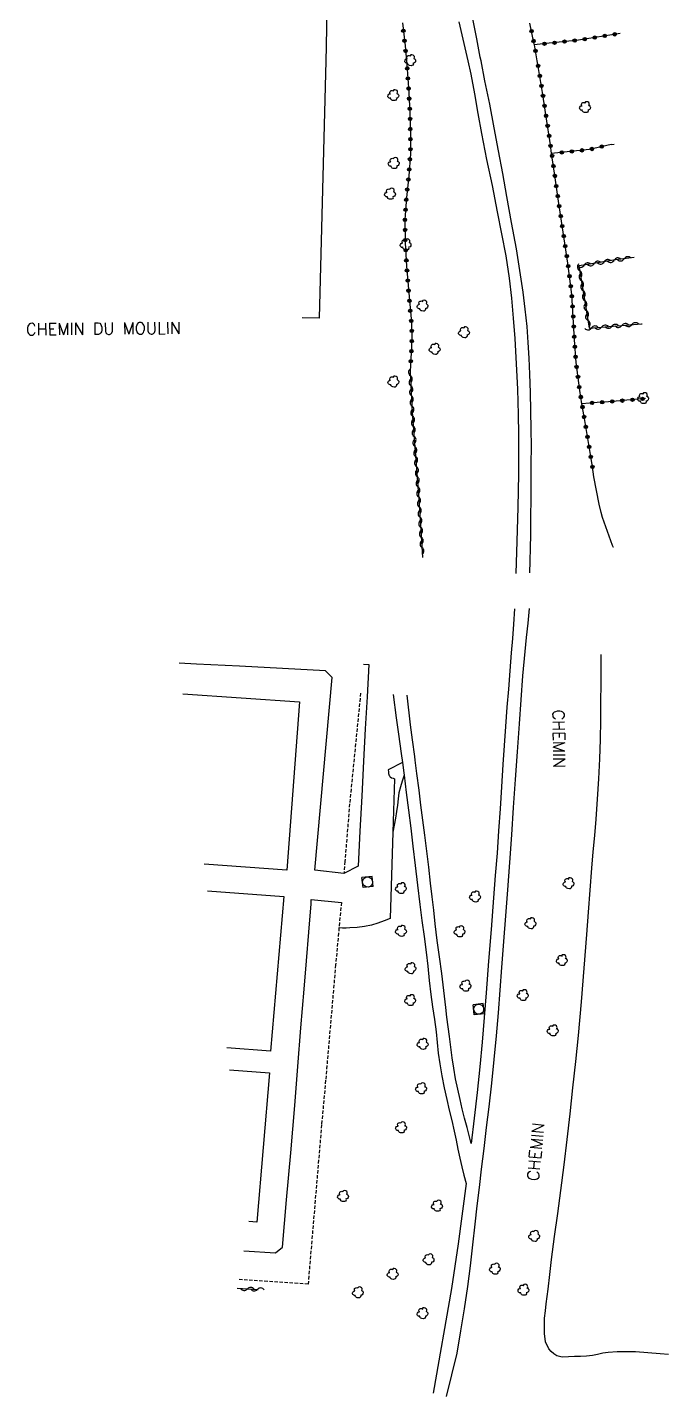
# Model space of a CAD drawing. Header units: millimetres. Extents: x 85000 to 86000, y 139000 to 140001.
# Drawn here: x 85316.3 to 85411.2, y 139473.1 to 139676 of the extents above; entities that cross this region are included whole.
import ezdxf

# ---------------------------------------------------------------- set-up
doc = ezdxf.new("R2010")
doc.units = ezdxf.units.MM
doc.linetypes.add('DASHED', pattern=[0.75, 0.5, -0.25])
doc.layers.get('0').update_dxf_attribs({"linetype": 'CONTINUOUS'})
for name, color, linetype in [('W0017', 7, 'CONTINUOUS'), ('W0071', 7, 'CONTINUOUS'), ('W0104', 1, 'CONTINUOUS'), ('W0112', 1, 'DASHED'), ('W0211', 2, 'CONTINUOUS'), ('W0300', 7, 'CONTINUOUS'), ('W0310', 3, 'CONTINUOUS'), ('W0322', 7, 'CONTINUOUS'), ('W0323', 7, 'CONTINUOUS'), ('W0420', 7, 'CONTINUOUS'), ('W0989', 7, 'CONTINUOUS')]:
    doc.layers.add(name, color=color, linetype=linetype)
doc.styles.get("Standard").update_dxf_attribs({"font": 'romans.shx', "width": 0.85})

# ---------------------------------------------------------------- blocks, each defined once
blk = doc.blocks.new('T300')
for p, q in [((-0.8, 0.51), (-0.86, 0.34)), ((-0.86, 0.34), (-0.86, 0.17)), ((-0.86, 0.17), (-0.74, 0.06)), ((-0.69, 0.63), (-0.8, 0.51)), ((-0.8, -0.06), (-0.74, 0.06)), ((-0.74, 0.06), (-0.69, 0.11)), ((-0.57, 0.69), (-0.69, 0.63)), ((-0.46, 0.69), (-0.57, 0.69)), ((-0.29, 0.63), (-0.46, 0.69)), ((-0.29, 0.63), (-0.17, 0.74)), ((-0.23, 0.57), (-0.29, 0.63)), ((-0.17, 0.74), (-0.06, 0.8)), ((-0.06, 0.8), (0.06, 0.8)), ((0.06, 0.8), (0.23, 0.74)), ((0.23, 0.74), (0.34, 0.63)), ((0.34, 0.63), (0.4, 0.51)), ((0.46, 0.46), (0.34, 0.46)), ((0.4, 0.51), (0.4, 0.46)), ((0.57, 0.4), (0.46, 0.46)), ((0.57, 0.4), (0.69, 0.29)), ((0.69, 0.29), (0.74, 0.17)), ((0.74, 0.06), (0.69, -0.17)), ((0.74, 0.17), (0.74, 0.06)), ((-0.8, -0.17), (-0.8, -0.06)), ((-0.8, -0.23), (-0.8, -0.17)), ((-0.74, -0.34), (-0.8, -0.23)), ((-0.69, -0.4), (-0.74, -0.34)), ((-0.51, -0.46), (-0.69, -0.4)), ((-0.4, -0.46), (-0.51, -0.46)), ((-0.4, -0.46), (-0.34, -0.46)), ((-0.34, -0.46), (-0.34, -0.4)), ((-0.34, -0.51), (-0.34, -0.46)), ((-0.29, -0.63), (-0.34, -0.51)), ((-0.17, -0.74), (-0.29, -0.63)), ((-0.06, -0.8), (-0.17, -0.74)), ((0.06, -0.8), (-0.06, -0.8)), ((0.17, -0.74), (0.06, -0.8)), ((0.23, -0.69), (0.17, -0.74)), ((0.29, -0.46), (0.23, -0.46)), ((0.29, -0.63), (0.23, -0.69)), ((0.46, -0.4), (0.29, -0.46)), ((0.34, -0.51), (0.29, -0.63)), ((0.34, -0.51), (0.34, -0.46)), ((0.57, -0.34), (0.46, -0.4)), ((0.63, -0.29), (0.57, -0.34)), ((0.69, -0.17), (0.63, -0.29))]:
    blk.add_line(p, q)
blk = doc.blocks.new('T420')
for p, q in [((0.75, 0.75), (-0.75, 0.75)), ((-0.75, 0.75), (-0.75, -0.75)), ((0.75, 0.75), (0.75, -0.75)), ((0.75, -0.75), (-0.75, -0.75))]:
    blk.add_line(p, q)
blk.add_ellipse((0, 0), major_axis=(-0.53, 0.53), ratio=1, start_param=3.926991, end_param=10.210176)
blk = doc.blocks.new('t323o')
at = {"color": 0, "linetype": 'Continuous'}
for radius in [0.25, 0.15]:
    blk.add_circle((0, 0), radius, dxfattribs=at)
blk = doc.blocks.new('t322o')
at = {"color": 0, "linetype": 'Continuous'}
for radius in [0.25, 0.15]:
    blk.add_circle((0, 0), radius, dxfattribs=at)
blk = doc.blocks.new('t310o')
at = {"color": 0, "linetype": 'Continuous'}
for centre, start, end in [((-0.5, 0.38), 216.8699, 323.1304), ((0.5, -0.37), 36.8699, 143.1303)]:
    blk.add_arc(centre, 0.625, start, end, dxfattribs=at)

msp = doc.modelspace()

# ---------------------------------------------------------------- linework, layer by layer
at = {"layer": 'W0017'}
for points in [[(85363.15, 139550.6), (85358.84, 139551.11), (85361.4, 139579.63), (85360.39, 139580.62), (85354.03, 139580.96), (85347.68, 139581.3), (85341.32, 139581.62), (85338.75, 139581.74)], [(85366.03, 139581.63), (85366.83, 139581.55), (85366.57, 139576.78), (85366.3, 139572.02), (85366.05, 139567.25), (85365.77, 139562.07), (85365.5, 139556.88), (85365.24, 139551.69), (85363.15, 139550.6)], [(85339.31, 139577.23), (85356.58, 139576.04), (85354.67, 139551.1)], [(85371.8, 139567.05), (85369.7, 139565.98), (85369.73, 139565.68), (85369.76, 139565.39), (85369.85, 139565.12), (85369.89, 139565.05), (85369.95, 139564.98), (85370, 139564.91), (85370.19, 139564.79), (85370.42, 139564.7), (85370.64, 139564.62)], [(85370.64, 139564.62), (85370.4, 139556.74), (85369.99, 139543.94)], [(85354.67, 139551.1), (85342.43, 139551.98)], [(85342.92, 139548.04), (85354.25, 139547.18), (85352.26, 139524.27)], [(85358.27, 139546.09), (85358.3, 139546.73), (85362.76, 139546.3)], [(85348.31, 139494.71), (85353.01, 139494.41), (85354.04, 139495.21), (85354.65, 139502.22), (85355.26, 139509.23), (85355.85, 139516.24), (85356.32, 139521.99), (85356.77, 139527.73), (85357.23, 139533.47), (85357.58, 139537.68), (85357.93, 139541.89), (85358.27, 139546.09)], [(85369.99, 139543.94), (85369.08, 139543.58), (85368.16, 139543.23), (85367.22, 139542.94), (85366.17, 139542.73), (85365.09, 139542.6), (85364.01, 139542.53), (85363.48, 139542.52), (85362.95, 139542.52), (85362.41, 139542.53)], [(85352.26, 139524.27), (85345.8, 139524.75)], [(85346.2, 139521.53), (85352.13, 139521.04), (85350.22, 139498.95)], [(85350.22, 139498.95), (85349.07, 139499.04)]]:
    msp.add_lwpolyline(points, dxfattribs=at)
at = {"layer": 'W0071'}
for points in [[(85383.44, 139671), (85383.34, 139671.54), (85382.8, 139674.27), (85382.28, 139677.01), (85381.75, 139679.74)], [(85380.18, 139676.8), (85380.75, 139674.22), (85381.35, 139671.64), (85381.5, 139671)], [(85381.5, 139671), (85381.92, 139669.06), (85382.47, 139666.14), (85382.98, 139663.2), (85383.5, 139660.27), (85384.27, 139656.4), (85385.07, 139652.53), (85385.84, 139648.66), (85386.48, 139645.38), (85387.1, 139642.1), (85387.62, 139638.8), (85387.96, 139635.84), (85388.22, 139632.86), (85388.44, 139629.88), (85388.67, 139626.12), (85388.84, 139622.36), (85388.95, 139618.6), (85388.99, 139615.68), (85388.99, 139612.75), (85388.97, 139609.83), (85388.89, 139604.84), (85388.74, 139599.86), (85388.6, 139595.07)], [(85390.66, 139595.14), (85390.7, 139596.9), (85390.76, 139598.83), (85390.8, 139600.77), (85390.84, 139603.43), (85390.85, 139606.1), (85390.86, 139608.76), (85390.88, 139611.32), (85390.9, 139613.88), (85390.89, 139616.44), (85390.84, 139619.16), (85390.76, 139621.88), (85390.66, 139624.6), (85390.56, 139626.95), (85390.44, 139629.3), (85390.26, 139631.64), (85390, 139634.2), (85389.67, 139636.74), (85389.31, 139639.29), (85388.68, 139643.17), (85387.96, 139647.05), (85387.25, 139650.92), (85386.65, 139654.31), (85386.04, 139657.7), (85385.41, 139661.08), (85384.73, 139664.57), (85384.03, 139668.06), (85383.44, 139671)], [(85388.41, 139589.8), (85388.24, 139587.56), (85388.08, 139585.43), (85387.92, 139583.29), (85387.71, 139580.61), (85387.49, 139577.92), (85387.28, 139575.24), (85387.06, 139572.4), (85386.85, 139569.57), (85386.65, 139566.73), (85386.45, 139563.46), (85386.26, 139560.19), (85386.05, 139556.92), (85385.81, 139553.6), (85385.54, 139550.29), (85385.28, 139546.98), (85384.93, 139542.29), (85384.57, 139537.59), (85384.2, 139532.9), (85383.9, 139529.25), (85383.59, 139525.6), (85383.25, 139521.95), (85382.85, 139518.16), (85382.41, 139514.36), (85381.97, 139510.57)], [(85382.58, 139498.64), (85382.89, 139501.35), (85383.2, 139504.06), (85383.51, 139506.77), (85383.89, 139509.85), (85384.27, 139512.94), (85384.64, 139516.02), (85385.02, 139519.53), (85385.38, 139523.04), (85385.72, 139526.56), (85386.01, 139529.93), (85386.27, 139533.31), (85386.53, 139536.68), (85386.82, 139540.51), (85387.11, 139544.34), (85387.39, 139548.17), (85387.69, 139552.25), (85387.98, 139556.33), (85388.27, 139560.4), (85388.56, 139564.52), (85388.84, 139568.64), (85389.13, 139572.76), (85389.39, 139576.33), (85389.65, 139579.91), (85389.96, 139583.48), (85390.17, 139585.58), (85390.4, 139587.68), (85390.64, 139589.87)], [(85370.44, 139577.11), (85370.88, 139573.66), (85371.22, 139571.24), (85371.62, 139568.36), (85371.8, 139567.05), (85372.01, 139565.49), (85372.05, 139565.17), (85372.38, 139562.61), (85372.71, 139559.96), (85373.03, 139557.3), (85373.34, 139554.65), (85373.69, 139551.76), (85374.04, 139548.87), (85374.39, 139545.98), (85374.7, 139543.63), (85375.01, 139541.28), (85375.31, 139538.93), (85375.55, 139536.85), (85375.77, 139534.76), (85376.02, 139532.67), (85376.27, 139530.82), (85376.53, 139528.97), (85376.78, 139527.13), (85376.95, 139525.55), (85377.12, 139523.96), (85377.32, 139522.39), (85377.64, 139520.62), (85378, 139518.85), (85378.38, 139517.09), (85378.74, 139515.54), (85379.11, 139513.99), (85379.47, 139512.44), (85379.75, 139511.09), (85380.01, 139509.74), (85380.3, 139508.4), (85380.6, 139507.14), (85380.91, 139505.89), (85381.22, 139504.64)], [(85381.97, 139510.57), (85381.77, 139511.36), (85381.57, 139512.16), (85381.37, 139512.95), (85381.01, 139514.34), (85380.66, 139515.73), (85380.34, 139517.12), (85380, 139518.65), (85379.68, 139520.19), (85379.4, 139521.73), (85379.17, 139523.29), (85378.98, 139524.86), (85378.78, 139526.44), (85378.59, 139527.87), (85378.4, 139529.31), (85378.22, 139530.74), (85378.01, 139532.43), (85377.82, 139534.11), (85377.62, 139535.79), (85377.3, 139538.23), (85376.97, 139540.67), (85376.66, 139543.12), (85376.43, 139545.14), (85376.21, 139547.15), (85375.98, 139549.17), (85375.7, 139551.54), (85375.4, 139553.91), (85375.11, 139556.28), (85374.83, 139558.5), (85374.55, 139560.71), (85374.27, 139562.93), (85373.96, 139565.43), (85373.71, 139567.41), (85373.65, 139567.92), (85373.32, 139570.41), (85372.98, 139572.65), (85372.53, 139577.03), (85372.53, 139577.03)], [(85381.22, 139504.64), (85380.08, 139495.71), (85379.06, 139489.08), (85376.37, 139473.59)], [(85378.31, 139473.08), (85379.9, 139479.53), (85380.44, 139482.82), (85380.98, 139486.11), (85381.47, 139489.4), (85381.87, 139492.48), (85382.22, 139495.56), (85382.58, 139498.64)]]:
    msp.add_lwpolyline(points, dxfattribs=at)
at = {"layer": 'W0104'}
for points in [[(85336.33, 139719.46), (85346.52, 139719.2), (85346.13, 139703.95), (85356.09, 139703.57), (85355.89, 139693.83), (85360.88, 139693.7), (85360.51, 139673.16), (85360.45, 139671)], [(85360.45, 139671), (85359.49, 139632.89), (85356.98, 139632.94)]]:
    msp.add_lwpolyline(points, dxfattribs=at)
at = {"layer": 'W0112'}
for points in [[(85365.61, 139577.3), (85365.61, 139577.3), (85363.98, 139560.94), (85363.28, 139552.37)], [(85363.28, 139552.37), (85363.15, 139550.6)], [(85362.76, 139546.3), (85362.41, 139542.53), (85361.91, 139537.07), (85360.43, 139519.95), (85359.83, 139513.38), (85357.84, 139489.77), (85347.57, 139490.44)]]:
    msp.add_lwpolyline(points, dxfattribs=at)
at = {"layer": 'W0211'}
for points in [[(85403.06, 139598.88), (85403.06, 139598.88), (85403.06, 139598.88), (85403.06, 139598.88), (85402.93, 139599.19), (85402.43, 139600.57), (85401.9, 139601.95), (85401.43, 139603.34), (85401.25, 139604.07), (85400.94, 139605.32), (85400.55, 139607.34), (85400.17, 139609.36)], [(85411.22, 139479.34), (85409.98, 139479.44), (85406.34, 139479.74), (85404.98, 139479.74), (85403.62, 139479.74), (85402.27, 139479.64), (85401.49, 139479.5), (85400.71, 139479.32), (85399.93, 139479.17), (85399.05, 139479.08), (85398.17, 139479.02), (85397.28, 139479.01), (85396.38, 139478.96), (85395.48, 139478.95), (85394.67, 139479.15), (85394.22, 139479.42), (85393.81, 139479.78), (85393.46, 139480.17), (85393, 139481.2), (85392.85, 139482.42), (85392.82, 139483.64), (85392.85, 139484.71), (85392.98, 139485.78), (85393.11, 139486.85), (85393.37, 139489.02), (85393.63, 139491.2), (85393.9, 139493.38), (85394.34, 139496.79), (85394.81, 139500.2), (85395.26, 139503.62), (85395.73, 139507.41), (85396.18, 139511.2), (85396.62, 139514.99), (85397.06, 139518.86), (85397.49, 139522.72), (85397.89, 139526.59), (85398.33, 139531.58), (85398.72, 139536.58), (85399.1, 139541.58), (85399.35, 139544.85), (85399.59, 139548.12), (85399.85, 139551.4), (85400.06, 139553.81), (85400.28, 139556.23), (85400.48, 139558.64), (85400.7, 139561.62), (85400.89, 139564.6), (85401.04, 139567.58), (85401.12, 139570.46), (85401.16, 139573.34), (85401.19, 139576.22), (85401.21, 139578.5), (85401.21, 139580.79), (85401.22, 139583.07)], [(85372.05, 139565.17), (85371.78, 139564.3), (85371.51, 139563.43), (85371.29, 139562.55), (85371.15, 139561.64), (85371.05, 139560.71), (85370.94, 139559.8), (85370.77, 139558.78), (85370.58, 139557.76), (85370.4, 139556.74)]]:
    msp.add_lwpolyline(points, dxfattribs=at)
at = {"layer": 'W0310'}
for points in [[(85402.7, 139658.63), (85403.14, 139658.66)], [(85406.11, 139641.87), (85403.36, 139641.51), (85398.62, 139640.73), (85397.93, 139640.62), (85398.65, 139636.23), (85399.45, 139631.4), (85407.23, 139632.03), (85407.28, 139632.04)], [(85372.95, 139624.99), (85373.05, 139622.97), (85373.15, 139620.95), (85373.27, 139618.93), (85373.5, 139615.71), (85373.76, 139612.5), (85374, 139609.29), (85374.27, 139605.33), (85374.53, 139601.37), (85374.79, 139597.41)], [(85347.34, 139489.13), (85350.43, 139488.95)]]:
    msp.add_lwpolyline(points, dxfattribs=at)
at = {"layer": 'W0322'}
for points in [[(85371.8, 139676.66), (85372.2, 139673.22), (85372.41, 139671)], [(85391.77, 139671), (85391.34, 139673.39), (85391.33, 139673.46), (85390.69, 139676.57)], [(85372.41, 139671), (85372.52, 139669.77), (85372.76, 139666.32), (85372.91, 139663.29), (85372.99, 139660.26), (85372.98, 139657.23), (85372.74, 139653.98), (85372.39, 139650.74), (85372.17, 139647.49), (85372.22, 139644.05), (85372.43, 139640.61), (85372.68, 139637.17), (85372.88, 139634.98), (85373.09, 139632.78), (85373.21, 139630.58), (85373.17, 139628.72), (85373.06, 139626.86), (85372.95, 139624.99)], [(85400.17, 139609.36), (85399.93, 139610.86), (85399.69, 139612.37), (85399.45, 139613.88), (85398.75, 139618.02), (85398.38, 139620.21), (85398.06, 139622.16), (85397.51, 139626.32), (85397.26, 139629.68), (85397.11, 139633.05), (85396.87, 139636.41), (85396.31, 139641.02), (85395.61, 139645.61), (85394.91, 139650.2), (85394.32, 139654.38), (85393.9, 139657.3), (85393.73, 139658.56), (85393.1, 139662.73), (85392.55, 139666.32), (85391.97, 139669.9), (85391.77, 139671)]]:
    msp.add_lwpolyline(points, dxfattribs=at)
at = {"layer": 'W0323'}
for points in [[(85404.05, 139675.07), (85397.89, 139674.07), (85392.58, 139673.52), (85391.34, 139673.39)], [(85402.7, 139658.63), (85399.53, 139657.87), (85397.57, 139657.67), (85393.9, 139657.3)], [(85407.8, 139620.96), (85406.2, 139620.81), (85405.04, 139620.72), (85403.99, 139620.63), (85401.78, 139620.46), (85400.65, 139620.38), (85399.52, 139620.29), (85398.38, 139620.21)]]:
    msp.add_lwpolyline(points, dxfattribs=at)

# ---------------------------------------------------------------- block references
at = {"layer": 'W0300', "rotation": 276.2800217580792}
for p in [(85372.96, 139671.02), (85370.45, 139665.84), (85398.84, 139664.07), (85370.51, 139655.78), (85369.96, 139651.24), (85372.27, 139643.73), (85374.77, 139634.65), (85380.91, 139630.71), (85376.57, 139628.24), (85370.46, 139623.4), (85407.43, 139620.95), (85371.57, 139548.34), (85396.39, 139549.06), (85382.55, 139547.1), (85371.59, 139542.01), (85380.25, 139541.94), (85390.75, 139543.13), (85395.4, 139537.67), (85373, 139536.47), (85381.13, 139533.88), (85372.94, 139531.75), (85389.62, 139532.49), (85394.06, 139527.25), (85374.79, 139525.27), (85374.56, 139518.67), (85371.6, 139512.89), (85363, 139502.72), (85376.92, 139501.28), (85391.3, 139496.8), (85375.67, 139493.34), (85370.35, 139491.18), (85385.49, 139491.95), (85365.2, 139488.45), (85389.72, 139488.83), (85374.77, 139485.36)]:
    msp.add_blockref('T300', p, dxfattribs=at)
at = {"layer": 'W0310'}
for p, rotation in [((85401.69, 139641.24), 189.3112912675299), ((85403.17, 139641.48), 189.3112912675299), ((85404.65, 139641.68), 187.3910074065593), ((85398.05, 139639.93), 279.3245412798072), ((85398.73, 139640.75), 189.3112912675299), ((85398.29, 139638.45), 279.3245412798072), ((85400.21, 139640.99), 189.3112912675299), ((85398.53, 139636.97), 279.3245412798072), ((85398.78, 139635.49), 279.3199727382174), ((85399.02, 139634.01), 279.3199727382174), ((85399.26, 139632.53), 279.3199727382174), ((85399.81, 139631.43), 4.635661116661563), ((85401.3, 139631.55), 4.635661116661563), ((85402.8, 139631.67), 4.635661116661563), ((85404.29, 139631.8), 4.635661116661563), ((85405.79, 139631.92), 4.635661116661563), ((85372.98, 139624.35), 272.8892701327716), ((85373.06, 139622.85), 272.8878436347356), ((85373.13, 139621.36), 272.8878436347356), ((85373.22, 139619.86), 273.2583712348896), ((85373.31, 139618.36), 274.0564863406802), ((85373.41, 139616.86), 274.0564863406802), ((85373.52, 139615.37), 274.6086489773467), ((85373.64, 139613.87), 274.6086489773467), ((85373.76, 139612.38), 274.4314317711714), ((85373.88, 139610.88), 274.4314317711714), ((85374, 139609.39), 274.4314317711714), ((85374.1, 139607.89), 273.9168672392737), ((85374.2, 139606.39), 273.9168672392737), ((85374.3, 139604.9), 273.6853420788983), ((85374.4, 139603.4), 273.6853420788983), ((85374.5, 139601.9), 273.6853420788983), ((85374.59, 139600.41), 273.6853420788983), ((85374.69, 139598.91), 273.6853420788983), ((85348.84, 139489.04), 356.7992623508026), ((85350.34, 139488.96), 356.7992623508026)]:
    msp.add_blockref('t310o', p, dxfattribs=dict(at, rotation=rotation))
at = {"layer": 'W0322'}
for p, rotation in [((85371.94, 139675.48), 276.6875897771563), ((85372.11, 139673.99), 276.6875897771563), ((85390.93, 139675.42), 101.6253058970274), ((85391.23, 139673.95), 101.6253058970274), ((85372.27, 139672.49), 275.2967169125026), ((85391.51, 139672.48), 100.1826537799386), ((85372.51, 139669.9), 275.3123899588383), ((85391.9, 139670.26), 100.2180613515953), ((85372.61, 139668.4), 273.9110070049916), ((85392.15, 139668.78), 99.16888645378914), ((85372.72, 139666.91), 273.9110070049916), ((85392.39, 139667.3), 99.16888645378914), ((85392.62, 139665.82), 98.80261483836013), ((85372.8, 139665.41), 272.835045149212), ((85372.88, 139663.91), 272.835045149212), ((85392.85, 139664.34), 98.80261483836013), ((85372.93, 139662.41), 271.6236381025079), ((85393.08, 139662.86), 98.80261483836013), ((85372.97, 139660.91), 271.6236381025079), ((85393.31, 139661.37), 98.47371550049394), ((85393.53, 139659.89), 98.47371550049394), ((85372.98, 139657.91), 269.6596330365506), ((85372.99, 139659.41), 269.6596330365506), ((85393.75, 139658.4), 98.04095584754602), ((85372.92, 139656.42), 265.8792831974133), ((85393.96, 139656.92), 98.05314366370796), ((85394.17, 139655.43), 98.05314366370796), ((85372.68, 139653.43), 263.7741709357035), ((85372.81, 139654.92), 265.8792831974133), ((85394.38, 139653.95), 98.03412961387605), ((85372.52, 139651.93), 263.7741709357035), ((85394.59, 139652.46), 98.03412961387605), ((85372.37, 139650.44), 266.211691867825), ((85394.8, 139650.98), 98.03412961387605), ((85395.01, 139649.49), 98.71802598633636), ((85372.17, 139647.45), 270.8665367568849), ((85372.27, 139648.95), 266.211691867825), ((85395.24, 139648.01), 98.71802598633636), ((85372.2, 139645.95), 270.8665367568849), ((85395.47, 139646.53), 98.71802598633636), ((85372.22, 139644.45), 270.8665367568849), ((85395.7, 139645.05), 98.69177348665995), ((85395.92, 139643.56), 98.69177348665995), ((85372.29, 139642.95), 273.4269919144832), ((85372.38, 139641.45), 273.4269919144832), ((85396.15, 139642.08), 98.69177348665995), ((85372.48, 139639.96), 274.1436623946281), ((85396.36, 139640.6), 96.95654488172592), ((85372.59, 139638.46), 274.1436623946281), ((85396.54, 139639.11), 96.95654488172592), ((85396.73, 139637.62), 96.95654488172592), ((85372.7, 139636.96), 275.123879223126), ((85372.83, 139635.47), 275.123879223126), ((85396.89, 139636.13), 93.94635563810183), ((85372.97, 139633.98), 275.5917384777965), ((85397, 139634.63), 93.94635563810183), ((85397.1, 139633.13), 93.94635563810183), ((85373.11, 139632.48), 272.9950010079141), ((85397.17, 139631.64), 92.68430529790943), ((85373.18, 139630.99), 272.9950010079141), ((85373.18, 139629.49), 268.8314880553819), ((85397.24, 139630.14), 92.68430529790943), ((85373.13, 139627.99), 266.6533605001574), ((85397.34, 139628.64), 94.2213196075608), ((85397.45, 139627.15), 94.2213196075608), ((85373.04, 139626.49), 266.6227281322968), ((85397.6, 139625.65), 97.51154846944434), ((85397.8, 139624.17), 97.51154846944434), ((85397.99, 139622.68), 97.51154846944434), ((85398.22, 139621.2), 99.45280226464997), ((85398.47, 139619.72), 99.44109840563061), ((85398.71, 139618.24), 99.44109840563061), ((85398.96, 139616.76), 99.5588212166746), ((85399.21, 139615.28), 99.5588212166746), ((85399.46, 139613.8), 99.0428515582108), ((85399.69, 139612.32), 99.0428515582108), ((85399.93, 139610.84), 99.07990369351992)]:
    msp.add_blockref('t322o', p, dxfattribs=dict(at, rotation=rotation))
at = {"layer": 'W0323'}
for p, rotation in [((85394.33, 139673.7), 185.8910500074079), ((85395.82, 139673.86), 185.8910500074079), ((85397.31, 139674.01), 185.8910500074079), ((85398.79, 139674.22), 189.2193530986337), ((85400.28, 139674.46), 189.2193530986337), ((85401.76, 139674.7), 189.2193530986337), ((85403.24, 139674.94), 189.2193530986337), ((85392.83, 139673.55), 185.8910500074079), ((85396.89, 139657.6), 185.7708540416195), ((85398.38, 139657.75), 185.777256549877), ((85399.86, 139657.95), 193.5710242544616), ((85401.32, 139658.3), 193.5710242544616), ((85395.4, 139657.45), 185.7708540416195), ((85399.88, 139620.32), 184.2941864498439), ((85401.38, 139620.43), 184.3483405598418), ((85402.87, 139620.55), 184.4264726234737), ((85404.37, 139620.66), 184.6325302971201), ((85405.86, 139620.79), 184.5876749185405), ((85407.36, 139620.92), 185.1803777890665)]:
    msp.add_blockref('t323o', p, dxfattribs=dict(at, rotation=rotation))
at = {"layer": 'W0420', "rotation": 276.2800217580792}
for p in [(85366.64, 139549.34), (85383.11, 139530.49)]:
    msp.add_blockref('T420', p, dxfattribs=at)

# ---------------------------------------------------------------- texts
at = {"layer": 'W0989'}
for s, rotation, p in [('CHEMIN DU MOULIN', 0.513, (85316.05, 139630.36)), ('CHEMIN', 270.7911, (85394.04, 139574.87)), ('CHEMIN', 84.329, (85391.98, 139504.95))]:
    msp.add_text(s, height=1.75, rotation=rotation, dxfattribs=at).set_placement(p)

doc.saveas('drawing.dxf')
